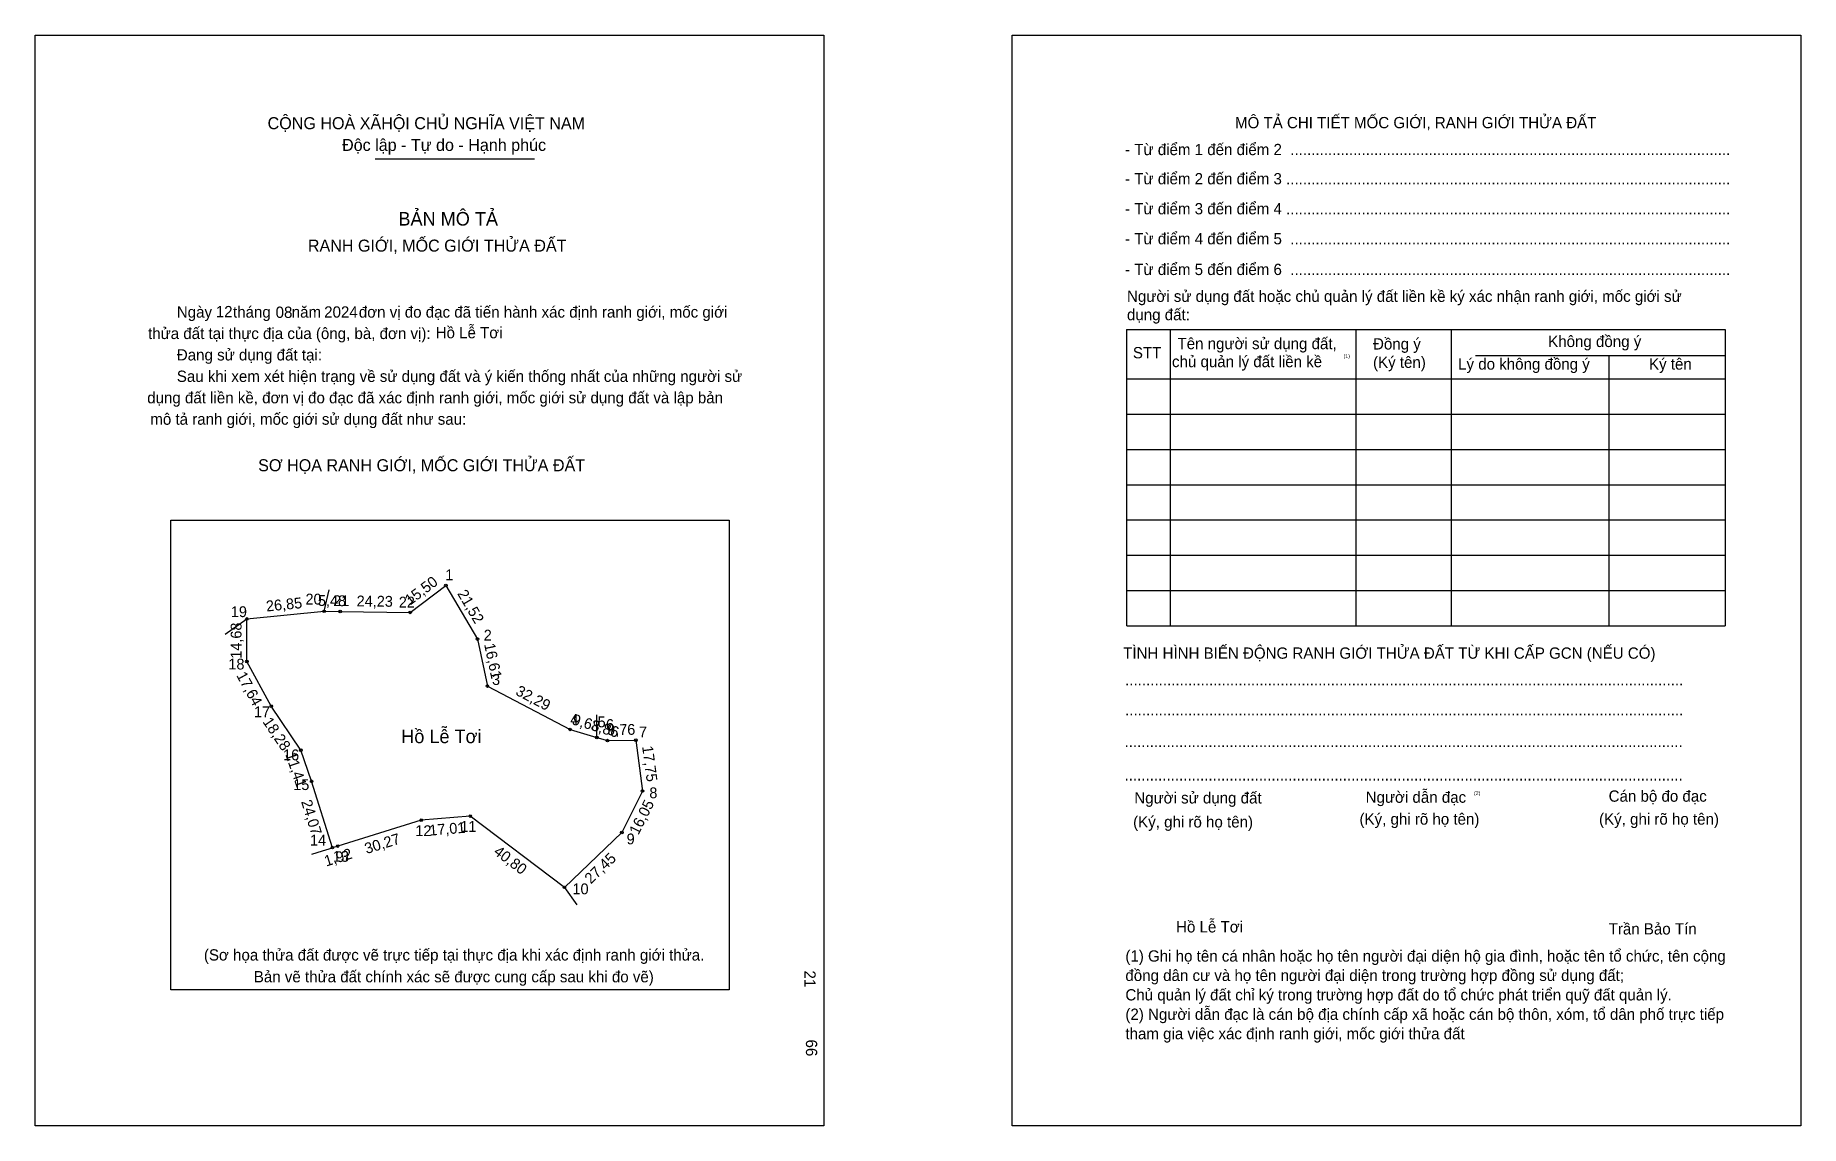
# Model space of a CAD drawing. Extents: x 549165 to 549775, y 1825391 to 1825768.
import ezdxf

# ---------------------------------------------------------------- set-up
doc = ezdxf.new("R2010")
doc.units = 0
for name, color, linetype in [('bmtKhungInTrang1', 7, 'Continuous'), ('bmtKhungInTrang2', 7, 'Continuous'), ('bmtNoiDung', 7, 'Continuous'), ('bmtTemplate', 7, 'Continuous'), ('CanhThua', 7, 'Continuous'), ('ChieuDaiCanhThua', 7, 'Continuous'), ('MocDinhThua', 7, 'Continuous'), ('RauThua', 7, 'Continuous'), ('SoHieuDinhThua', 7, 'Continuous'), ('TenChuSuDung', 7, 'Continuous')]:
    doc.layers.add(name, color=color, linetype=linetype)

msp = doc.modelspace()

# ---------------------------------------------------------------- linework, layer by layer
at = {"layer": 'bmtKhungInTrang1'}
msp.add_lwpolyline([(549164.85, 1825768.14), (549437.53, 1825768.14), (549437.53, 1825390.99), (549164.85, 1825390.99)], close=True, dxfattribs=at)
at = {"layer": 'bmtKhungInTrang2'}
msp.add_lwpolyline([(549502.56, 1825768.14), (549775.23, 1825768.14), (549775.23, 1825390.99), (549502.56, 1825390.99)], close=True, dxfattribs=at)
at = {"layer": 'bmtTemplate'}
for p, q in [((549282.36, 1825725.4), (549337.5, 1825725.4)), ((549557.26, 1825666.42), (549557.26, 1825563.89)), ((549621.4, 1825666.42), (549621.4, 1825563.89)), ((549654.4, 1825666.54), (549654.4, 1825563.89)), ((549749.12, 1825666.42), (549749.12, 1825563.89)), ((549662.77, 1825657.39), (549749.12, 1825657.39)), ((549542.3, 1825649.33), (549749.12, 1825649.33)), ((549542.3, 1825637.12), (549749.12, 1825637.12)), ((549542.3, 1825624.92), (549749.12, 1825624.92)), ((549542.3, 1825612.71), (549749.12, 1825612.71)), ((549542.3, 1825600.51), (549749.12, 1825600.51)), ((549542.3, 1825588.3), (549749.12, 1825588.3)), ((549542.3, 1825576.09), (549749.12, 1825576.09)), ((549542.3, 1825563.89), (549749.12, 1825563.89))]:
    msp.add_line(p, q, dxfattribs=at)
for points in [[(549542.17, 1825666.42), (549749.12, 1825666.42)], [(549542.17, 1825666.42), (549542.17, 1825563.89)], [(549708.87, 1825657.26), (549708.87, 1825563.89)]]:
    msp.add_lwpolyline(points, dxfattribs=at)
msp.add_lwpolyline([(549211.76, 1825437.97), (549211.76, 1825600.49), (549404.71, 1825600.49), (549404.71, 1825437.97)], close=True, dxfattribs=at)
at = {"layer": 'CanhThua'}
for p, q in [((549294.45, 1825568.53), (549306.82, 1825577.86)), ((549306.82, 1825577.86), (549317.72, 1825559.31)), ((549238.02, 1825566.27), (549264.74, 1825568.91)), ((549264.74, 1825568.91), (549270.22, 1825568.84)), ((549270.22, 1825568.84), (549294.45, 1825568.53)), ((549238.02, 1825551.58), (549238.02, 1825566.27)), ((549317.72, 1825559.31), (549321.14, 1825543.06)), ((549246.45, 1825536.09), (549238.02, 1825551.58)), ((549321.14, 1825543.06), (549349.73, 1825528.07)), ((549256.65, 1825520.91), (549246.45, 1825536.09)), ((549349.73, 1825528.07), (549359.01, 1825525.29)), ((549359.01, 1825525.29), (549362.71, 1825524.19)), ((549260.38, 1825510.13), (549256.65, 1825520.91)), ((549362.71, 1825524.19), (549372.46, 1825524.35)), ((549372.46, 1825524.35), (549374.81, 1825506.75)), ((549267.57, 1825487.15), (549260.38, 1825510.13)), ((549374.81, 1825506.75), (549367.62, 1825492.4)), ((549298.31, 1825496.7), (549269.4, 1825487.72)), ((549315.26, 1825498.09), (549298.31, 1825496.7)), ((549347.78, 1825473.44), (549315.26, 1825498.09)), ((549367.62, 1825492.4), (549347.78, 1825473.44)), ((549269.4, 1825487.72), (549267.57, 1825487.15))]:
    msp.add_line(p, q, dxfattribs=at)
at = {"layer": 'MocDinhThua'}
for centre in [(549306.82, 1825577.86), (549264.74, 1825568.91), (549270.22, 1825568.84), (549294.45, 1825568.53), (549238.02, 1825566.27), (549317.72, 1825559.31), (549238.02, 1825551.58), (549321.14, 1825543.06), (549246.45, 1825536.09), (549349.73, 1825528.07), (549359.01, 1825525.29), (549362.71, 1825524.19), (549372.46, 1825524.35), (549256.65, 1825520.91), (549260.38, 1825510.13), (549374.81, 1825506.75), (549298.31, 1825496.7), (549315.26, 1825498.09), (549269.4, 1825487.72), (549367.62, 1825492.4), (549267.57, 1825487.15), (549347.78, 1825473.44)]:
    msp.add_circle(centre, 0.449, dxfattribs=at)
at = {"layer": 'RauThua'}
for p, q in [((549264.74, 1825568.91), (549266.5, 1825576.36)), ((549230.54, 1825560.98), (549238.02, 1825566.27)), ((549230.54, 1825560.98), (549238.02, 1825566.27)), ((549359.01, 1825525.29), (549359.01, 1825533.1)), ((549260.43, 1825484.93), (549264.2, 1825486.11)), ((549264.2, 1825486.11), (549267.57, 1825487.15)), ((549347.78, 1825473.44), (549352.14, 1825467.4))]:
    msp.add_line(p, q, dxfattribs=at)

# ---------------------------------------------------------------- texts
at = {"layer": 'bmtNoiDung'}
for s, p in [('12', (549227.25, 1825670.62)), ('08', (549247.94, 1825670.4)), ('2024', (549264.72, 1825670.49)), ('Hồ Lễ Tơi', (549303.27, 1825663.36)), ('Hồ Lễ Tơi', (549559.27, 1825457.84))]:
    msp.add_text(s, height=3.902, dxfattribs=at).set_placement(p)
for s, p in [('21', (549430.74, 1825444.68)), ('66', (549431.29, 1825420.8))]:
    msp.add_text(s, height=3.902, rotation=270, dxfattribs=at).set_placement(p)
at = {"layer": 'bmtTemplate'}
for s, height, p in [('CỘNG HOÀ XÃHỘI CHỦ NGHĨA VIỆT NAM', 4.1616, (549245.17, 1825735.66)), ('MÔ TẢ CHI TIẾT MỐC GIỚI, RANH GIỚI THỬA ĐẤT', 3.9001, (549579.65, 1825735.99)), ('Độc lập - Tự do - Hạnh phúc', 4.1616, (549270.91, 1825728.14)), ('- Từ điểm 1 đến điểm 2  .........................................................................................................', 3.90005, (549541.64, 1825726.69)), ('- Từ điểm 2 đến điểm 3 ..........................................................................................................', 3.90005, (549541.64, 1825716.59)), ('BẢN MÔ TẢ', 4.682, (549290.39, 1825702.34)), ('- Từ điểm 3 đến điểm 4 ..........................................................................................................', 3.90005, (549541.64, 1825706.21)), ('RANH GIỚI, MỐC GIỚI THỬA ĐẤT', 4.1616, (549259.09, 1825693.31)), ('- Từ điểm 4 đến điểm 5  .........................................................................................................', 3.90005, (549541.64, 1825695.84)), ('- Từ điểm 5 đến điểm 6  .........................................................................................................', 3.90005, (549541.64, 1825685.22)), ('Người sử dụng đất hoặc chủ quản lý đất liền kề ký xác nhận ranh giới, mốc giới sử', 3.9001, (549542.3, 1825675.94)), ('Ngày     tháng     năm         đơn vị đo đạc đã tiến hành xác định ranh giới, mốc giới ', 3.9015, (549213.78, 1825670.49)), ('dụng đất:', 3.9, (549542.3, 1825669.59)), ('thửa đất tại thực địa của (ông, bà, đơn vị):', 3.9015, (549203.83, 1825663.08)), ('Đang sử dụng đất tại:', 3.9015, (549213.78, 1825655.67)), ('STT', 3.9, (549544.34, 1825656.41)), ('Tên người sử dụng đất,', 3.9001, (549559.77, 1825659.58)), ('Đồng ý', 3.9, (549627.37, 1825659.46)), ('Không đồng ý', 3.9001, (549687.93, 1825660.32)), ('chủ quản lý đất liền kề', 3.9001, (549557.86, 1825653.35)), ('(1)', 1.301, (549617.18, 1825656.55)), ('(Ký tên)', 3.9, (549627.37, 1825653.12)), ('Lý do không đồng ý', 3.9001, (549656.79, 1825652.51)), ('Ký tên', 3.9, (549722.79, 1825652.51)), ('Sau khi xem xét hiện trạng về sử dụng đất và ý kiến thống nhất của những người sử ', 3.9015, (549213.78, 1825648.26)), ('dụng đất liền kề, đơn vị đo đạc đã xác định ranh giới, mốc giới sử dụng đất và lập bản', 3.9015, (549203.54, 1825640.85)), ('mô tả ranh giới, mốc giới sử dụng đất như sau:', 3.9015, (549204.61, 1825633.44)), ('SƠ HỌA RANH GIỚI, MỐC GIỚI THỬA ĐẤT', 4.1616, (549241.89, 1825617.35)), ('TÌNH HÌNH BIẾN ĐỘNG RANH GIỚI THỬA ĐẤT TỪ KHI CẤP GCN (NẾU CÓ)', 3.9001, (549540.98, 1825552.51)), ('.....................................................................................................................................', 3.9059, (549541.64, 1825543.33)), ('.....................................................................................................................................', 3.9059, (549541.64, 1825532.95)), ('.....................................................................................................................................', 3.9059, (549541.44, 1825521.97)), ('.....................................................................................................................................', 3.9059, (549541.44, 1825510.37)), ('Người sử dụng đất', 3.9001, (549544.82, 1825502.44)), ('Người dẫn đạc', 3.9001, (549624.81, 1825502.68)), ('(2)', 1.301, (549662.27, 1825505.37)), ('Cán bộ đo đạc', 3.9001, (549708.83, 1825503.05)), ('(Ký, ghi rõ họ tên)', 3.9001, (549544.42, 1825494.14)), ('(Ký, ghi rõ họ tên)', 3.9001, (549622.69, 1825495.12)), ('(Ký, ghi rõ họ tên)', 3.9001, (549705.52, 1825495.12)), ('Trần Bảo Tín', 3.9001, (549708.83, 1825457.13)), ('(Sơ họa thửa đất được vẽ trực tiếp tại thực địa khi xác định ranh giới thửa.', 3.9015, (549223.14, 1825448.12)), ('(1) Ghi họ tên cá nhân hoặc họ tên người đại diện hộ gia đình, hoặc tên tổ chức, tên cộng', 3.9001, (549541.75, 1825447.75)), ('đồng dân cư và họ tên người đại diện trong trường hợp đồng sử dụng đất;', 3.9001, (549541.75, 1825441.04)), ('Bản vẽ thửa đất chính xác sẽ được cung cấp sau khi đo vẽ)', 3.9015, (549240.39, 1825440.58)), ('Chủ quản lý đất chỉ ký trong trường hợp đất do tổ chức phát triển quỹ đất quản lý.', 3.9001, (549541.75, 1825434.32)), ('(2) Người dẫn đạc là cán bộ địa chính cấp xã hoặc cán bộ thôn, xóm, tổ dân phố trực tiếp', 3.9001, (549541.75, 1825427.61)), ('tham gia việc xác định ranh giới, mốc giới thửa đất', 3.9001, (549541.75, 1825420.9))]:
    msp.add_text(s, height=height, dxfattribs=at).set_placement(p)
at = {"layer": 'ChieuDaiCanhThua'}
for s, rotation, p in [('15,50', 37.02594, (549294.39, 1825570.83)), ('26,85', 5.63989, (549244.8, 1825568.82)), ('5,48', 359.27795, (549262.54, 1825570.8)), ('24,23', 359.27415, (549275.94, 1825570.63)), ('21,52', 300.42761, (549310.64, 1825575.05)), ('14,68', 90, (549236.15, 1825552.51)), ('16,61', 281.88439, (549320.01, 1825557.49)), ('17,64', 298.5524, (549234.24, 1825546.78)), ('32,29', 332.33965, (549330.62, 1825540.2)), ('18,28', 303.90824, (549243.31, 1825530.7)), ('9,68', 343.33702, (549350.15, 1825529.9)), ('3,86', 343.33062, (549356.64, 1825527.95)), ('9,76', 0.95132, (549362.59, 1825526.05)), ('11,41', 289.0986, (549251.24, 1825519.41)), ('17,75', 277.5891, (549374.64, 1825522.17)), ('24,07', 287.37674, (549256.71, 1825503.09)), ('16,05', 63.41419, (549373.35, 1825491.32)), ('17,01', 4.66323, (549301.21, 1825491.31)), ('30,27', 17.25985, (549279.39, 1825484.95)), ('1,92', 17.2523, (549265.43, 1825480.62)), ('40,80', 322.83269, (549323.03, 1825485.16)), ('27,45', 43.70271, (549356.93, 1825474.42))]:
    msp.add_text(s, height=3.739, rotation=rotation, dxfattribs=at).set_placement(p)
at = {"layer": 'SoHieuDinhThua'}
for s, height, p in [('1', 3.74, (549306.58, 1825579.66)), ('20', 3.739, (549258.27, 1825571.26)), ('21', 3.739, (549267.84, 1825570.71)), ('22', 3.739, (549290.52, 1825570.21)), ('19', 3.739, (549232.46, 1825566.91)), ('2', 3.74, (549319.89, 1825558.79)), ('18', 3.739, (549231.61, 1825548.79)), ('3', 3.74, (549322.78, 1825543.44)), ('17', 3.739, (549240.47, 1825532.28)), ('4', 3.74, (549349.82, 1825529.66)), ('5', 3.74, (549359.27, 1825528.8)), ('6', 3.74, (549362.14, 1825527.87)), ('7', 3.74, (549373.57, 1825525.31)), ('16', 3.739, (549250.52, 1825517.38)), ('15', 3.739, (549254.03, 1825507.09)), ('8', 3.74, (549377.16, 1825504.27)), ('12', 3.739, (549296.25, 1825491.16)), ('11', 3.739, (549311.79, 1825492.63)), ('14', 3.739, (549259.83, 1825487.89)), ('9', 3.74, (549369.3, 1825488.31)), ('13', 3.739, (549267.73, 1825482.28)), ('10', 3.739, (549350.58, 1825471.05))]:
    msp.add_text(s, height=height, dxfattribs=at).set_placement(p)
at = {"layer": 'TenChuSuDung'}
msp.add_text('Hồ Lễ Tơi', height=4.677, dxfattribs=at).set_placement((549291.37, 1825523.31))

doc.saveas('drawing.dxf')
